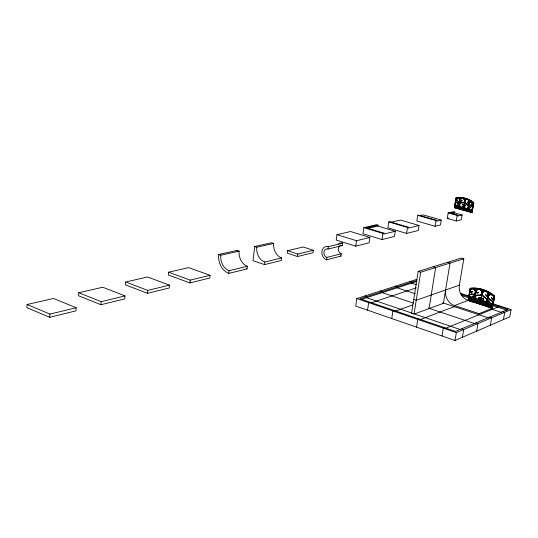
<?xml version="1.0" encoding="UTF-8"?>
<svg xmlns="http://www.w3.org/2000/svg" width="538" height="538" viewBox="0 0 538 538"><rect width="100%" height="100%" fill="white"/><g stroke="black" fill="none" stroke-linecap="round" stroke-linejoin="round"><path stroke-width="0.81" d="M455.282 204.063C454.966 200.701 459.385 203.277 459.842 200.607C460.4 198.327 456.533 197.049 456.116 199.591A0.814 0.706 78.4 0 0 456.688 200.573A0.814 0.706 78.4 0 0 457.542 199.975L457.717 200.022A1.015 0.881 78.4 0 1 456.681 200.768A1.015 0.881 78.4 0 1 455.975 199.544L457.28 198.024M455.451 204.063L456.251 202.362M458.679 202.174L460.01 200.647L459.27 198.583M460.01 200.647L460.03 200.096M469.627 202.201C467.018 205.496 474.98 206.283 471.624 209.437M470.125 202.012C467.872 203.848 470.75 205.751 472.243 206.646M469.351 203.216L469.439 204.238M469.075 296.66L469.748 294.642L471.651 293.896M469.136 295.907L469.237 297.413L470.73 299.222M469.802 298.005L469.338 296.66L469.566 295.349M472.122 209.255L472.613 207.722L472.216 206.653M469.338 296.66L469.365 295.974M471.019 201.757L472.774 202.739L473.07 204.252A0.82 0.72 77.8 0 1 472.256 204.844A0.82 0.72 77.8 0 1 471.678 203.855L471.476 203.808M471.618 293.909C475.33 295.819 476.883 289.821 473.225 288.973M473.965 289.067C475.794 289.995 476.285 292.954 474.415 294.091M487.26 302.511L487.327 301.751A1.399 1.21 67.6 0 1 488.746 300.829A1.399 1.21 67.6 0 1 489.735 302.544L489.479 302.47A1.123 0.975 67.6 0 0 488.692 301.098A1.123 0.975 67.6 0 0 487.522 301.838L487.495 302.524M487.556 301.825L487.966 303.883L489.042 304.905M491.833 300.863C487.811 300.628 486.755 293.526 491.584 294.535M492.707 303.506C493.158 301.233 490.804 300.217 489.25 299.283M464.2 205.893L464.233 205.671A0.814 0.713 77.7 0 1 465.067 205.079A0.814 0.713 77.7 0 1 465.646 206.061L465.821 206.115A1.022 0.888 77.7 0 0 465.101 204.884A1.022 0.888 77.7 0 0 464.059 205.624L464.415 207.466M464.233 205.671L464.913 207.823A2.354 2.051 77.6 0 0 466.897 208.367L467.367 208.139M468.941 202.248L468.255 200.096M469.116 202.295L468.759 200.452M481.1 300.231L481.174 299.377A1.399 1.21 68.1 0 1 482.586 298.456A1.399 1.21 68.1 0 1 483.608 300.157L483.326 300.09A1.116 0.968 68.1 0 0 482.539 298.724A1.116 0.968 68.1 0 0 481.382 299.464L481.369 299.747M485.733 303.002L485.054 303.291A3.221 2.791 68 0 1 482.317 302.403L481.497 301.024L481.416 299.451A1.116 0.968 68.1 0 1 482.573 298.711A1.116 0.968 68.1 0 1 483.359 300.076M487.495 292.86L487.939 295.167A1.123 0.975 68.3 0 1 486.776 295.913A1.123 0.975 68.3 0 1 485.982 294.548L485.733 294.468A1.406 1.217 68.3 0 0 486.729 296.182A1.406 1.217 68.3 0 0 488.181 295.248L488.094 293.526L487.166 292.033A3.517 3.046 68.4 0 0 484.166 291.078L483.46 291.388M481.12 299.74L481.14 299.384A1.399 1.21 68.1 0 1 482.62 298.442A1.399 1.21 68.1 0 1 483.575 300.17M481.154 299.727L481.174 299.377M27.082 304.515L26.9 307.669L49.711 317.292L75.966 310.85L76.188 307.729L53.531 298.476L27.082 304.515L49.92 314.098L76.188 307.729M49.711 317.292L49.92 314.098M78.723 292.726L78.514 295.739L100.956 304.723L124.769 298.886L125.018 295.9L102.751 287.238L78.723 292.726L101.191 301.677L125.018 295.9M100.956 304.723L101.191 301.677M125.684 281.999L125.441 284.884L147.486 293.311L169.188 287.991L169.457 285.14L147.594 276.996L125.684 281.999L147.748 290.399L169.457 285.14M147.486 293.311L147.748 290.399M168.562 272.208L168.3 274.979L189.934 282.907L209.786 278.038L210.069 275.295L188.636 267.628L168.562 272.208L190.21 280.11L210.069 275.295M189.934 282.907L190.21 280.11M228.805 273.371L229.094 270.688A12.771 9.597 76.4 0 1 220.768 255.241L218.636 254.508A15.609 11.728 76.4 0 0 228.805 273.371L247.036 268.899L247.332 266.27A12.509 9.509 76.5 0 1 239.134 251.145L237.023 250.432L218.636 254.508M254.676 246.525L253.048 260.695L264.535 264.609L281.34 260.493L281.65 257.958A12.011 9.348 76.6 0 1 273.694 243.452L271.623 242.773L254.676 246.525L256.76 247.224L273.694 243.452M264.535 264.609L264.837 262.026A12.253 9.428 76.5 0 1 256.76 247.224M287.561 250.674L287.258 253.149L297.487 256.532L313.029 252.719L313.345 250.278L303.21 246.996L287.561 250.674L297.803 254.044L313.345 250.278M297.487 256.532L297.803 254.044M339.478 246.189A4.304 3.47 75.8 0 0 338.449 250.405A4.304 3.47 75.8 0 0 341.26 253.748L340.944 256.088L326.546 259.814L326.862 257.426A4.385 3.504 75.7 0 1 323.91 252.107A4.385 3.504 75.7 0 1 327.985 249.054L342.39 245.516L342.713 243.163A6.765 5.461 75.8 0 0 339.33 243.384M327.985 249.054L328.301 246.653L342.713 243.163M336.956 234.649L336.223 240.035L355.712 246.162L369.108 242.806L369.875 237.46L350.554 231.522L336.956 234.649L356.479 240.721L369.875 237.46M355.712 246.162L356.479 240.721M377.878 226.047L378.006 225.173L376.506 224.723L363.816 227.621L362.948 233.721L382.034 239.571L394.522 236.444L395.295 231.273L377.878 226.047L367.79 228.374M416.896 279.323L356.775 298.556L355.705 306.061L455.007 340.467L509.775 316.842L511.1 309.619L460.589 293.371M367.568 310.17L368.665 302.632L369.956 302.201M382.034 239.571L382.942 233.418L383.957 233.169L383.823 234.064L395.295 231.273M419.041 225.489L408.315 228.105L408.45 227.238L389.741 221.703L388.779 221.918L387.905 227.83L406.594 233.425L418.261 230.499L419.041 225.489L400.514 220.055L390.393 222.382M391.745 318.55L392.908 310.924L394.172 310.48M406.594 233.425L407.501 227.466L408.45 227.238M441.261 220.082L436.715 221.192L436.849 220.358L418.618 215.106L417.73 215.308L416.849 220.99L435.06 226.296L440.481 224.938L441.261 220.082L423.117 214.87L419.263 215.758M411.563 313.284L418.154 271.428L461.409 258.052L463.81 258.785L459.358 285.174A12.535 10.8 69.6 0 0 468.114 300.412L492.391 308.274L479.123 313.661L454.489 305.564A12.804 10.942 69.8 0 1 445.585 289.989M414.031 314.125L420.662 272.221L463.81 258.785M416.553 327.144L417.784 319.438L419.021 318.973M435.06 226.296L435.975 220.567L436.849 220.358M454.603 212.893L462.108 215.005L461.328 219.719L456.237 220.99L447.273 218.435L448.174 212.9L453.312 211.696L454.738 212.093L454.603 212.893L451.019 213.747M454.408 207.688L456.123 197.836A26.443 22.939 75.9 0 1 473.776 202.665L472.102 212.577L454.408 207.688L472.102 212.577M454.509 207.668L456.123 197.836M454.745 206.76L458.867 207.856L454.745 206.76L455.007 205.751L472.256 210.546L471.994 211.562L467.919 210.425L468.181 209.416L467.919 210.425M454.94 205.577L459.062 206.673L454.94 205.577L456.17 198.051L460.528 197.776M456.237 220.99L457.152 215.435L457.972 215.24L457.838 216.047L462.108 215.005M458.766 207.876L459.028 206.868L458.941 207.924C464.919 208.556 463.359 207.944 463.245 209.121M458.961 206.7L460.434 197.796L459.136 206.747L460.622 197.755L465.114 198.455L463.541 207.917L459.136 206.747M458.941 207.924L459.102 206.942M442.021 335.968L443.312 328.18L444.522 327.689M463.44 207.944L465.114 198.455M463.42 209.174L467.838 210.351L463.42 209.174L463.581 208.186M463.615 207.991L465.289 198.502L469.546 200.143L467.939 209.188L463.615 207.991L467.939 209.188M467.737 210.378L467.905 209.39M468.114 209.242L472.29 210.351L468.114 209.242L469.613 200.304L473.568 202.765L469.613 200.304M468.215 209.215L469.714 200.284M454.267 306.895L454.489 305.564L468.114 300.412M472.196 210.371L473.474 202.786M472.008 212.597L473.776 202.665M455.007 340.467L456.338 332.632L511.1 309.619M468.006 300.661L470.252 288.307A36.228 31.029 66.4 0 1 494.63 296.048L492.156 309.599M468.141 300.614L470.252 288.307M468.329 300.251L468.685 298.893L474.227 300.681C475.02 305.456 460.373 295.806 473.998 301.993M468.598 298.684L470.461 288.583L468.598 298.684L474.274 300.419L476.332 288.536L470.326 288.63M468.464 300.204L468.685 298.893M462.391 337.286L463.722 329.532L461.638 328.826M473.864 302.047L474.227 300.681M474.139 300.473L476.332 288.536M474.106 302.121L474.469 300.762L480.4 302.679L480.172 303.99L474.106 302.121L480.172 303.99M474.381 300.547L476.46 288.543L482.653 289.76L480.447 302.417L474.381 300.547L480.447 302.417M474.24 302.074L474.469 300.762M474.516 300.5L476.594 288.496M480.037 304.044L480.4 302.679M480.313 302.464L482.653 289.76M480.279 304.125L480.642 302.753L486.614 304.683L486.379 306.001L480.279 304.125L486.379 306.001M480.555 302.544L482.902 289.841L480.555 302.544L486.655 304.421L488.786 292.356L482.768 289.888M480.414 304.071L480.642 302.753M478.887 315.006L479.123 313.661M476.675 331.126L478 323.526L475.955 322.847M486.244 306.055L486.614 304.683M486.527 304.474L488.786 292.356M486.493 306.135L486.856 304.764L492.492 306.586C493.272 311.401 478.403 301.616 492.257 307.904M486.769 304.548L489.008 292.551L494.348 296.169L492.546 306.317L486.769 304.548L492.546 306.317M486.621 306.082L486.856 304.764M486.903 304.501L489.008 292.551M492.129 307.958L492.492 306.586M492.411 306.371L494.348 296.169M492.142 309.363L494.63 296.048M490.34 325.228L491.665 317.783L489.647 317.124M503.433 319.579L504.758 312.282L502.768 311.636M461.873 200.311L462.075 200.358A1.022 0.888 78.3 0 1 461.032 201.104A1.022 0.888 78.3 0 1 460.32 199.874L460.804 198.771M460.32 199.874L460.494 199.282M462.377 207.13L463.635 205.724A0.814 0.713 77.7 0 0 463.225 204.575A0.814 0.713 77.7 0 0 462.297 205.139L462.095 205.092A1.022 0.888 77.7 0 1 463.279 204.386A1.022 0.888 77.7 0 1 463.81 205.825L463.373 206.679M456.285 199.114L456.143 199.585A0.814 0.706 78.4 0 0 456.708 200.566A0.814 0.706 78.4 0 0 457.515 199.975M455.303 203.512L455.767 202.544M459.815 200.607L459.412 201.494M459.015 205.052L459.183 204.575A0.814 0.706 77.9 0 0 458.618 203.593A0.814 0.706 77.9 0 0 457.784 204.184L457.582 204.144A1.015 0.881 77.9 0 1 458.618 203.398A1.015 0.881 77.9 0 1 459.351 204.622L458.497 205.919M459.17 205.139L459.324 204.622A1.015 0.881 77.9 0 0 458.618 203.398A1.015 0.881 77.9 0 0 457.609 204.137M469.183 203.169L469.338 202.651M479.634 301.253L480.911 299.303L480.811 299.632A1.399 1.21 68.3 0 0 480.104 297.649A1.399 1.21 68.3 0 0 478.47 298.529L478.746 298.597A1.116 0.962 68.3 0 1 479.99 297.918A1.116 0.962 68.3 0 1 480.569 299.491L480.427 299.948M472.411 208.805L472.566 208.287M476.036 291.361L476.702 289.908M476.5 290.722L476.244 291.448A1.116 0.962 69 0 0 477.031 292.813A1.116 0.962 69 0 0 478.181 292.067L478.423 292.141A1.399 1.21 69 0 1 476.984 293.075A1.399 1.21 69 0 1 476.002 291.374L477.287 289.41M480.649 300.09L480.79 299.639A1.399 1.21 68.3 0 0 480.071 297.662A1.399 1.21 68.3 0 0 478.504 298.516M470.656 289.35L470.01 290.628A1.385 1.197 69.4 0 0 470.985 292.329A1.385 1.197 69.4 0 0 472.445 291.381L472.162 291.314A1.11 0.962 69.4 0 1 471.026 292.053A1.11 0.962 69.4 0 1 470.239 290.702L470.474 290.056M475.135 292.954L475.336 292.322M475.384 293.069L475.599 292.383M474.22 298.254L474.455 297.615A1.116 0.962 68.7 0 0 473.669 296.256A1.116 0.962 68.7 0 0 472.525 296.996L472.25 296.929A1.392 1.197 68.7 0 1 473.675 295.994A1.392 1.197 68.7 0 1 474.65 297.702M474.429 298.382L474.684 297.689M488.269 296.418L488.887 295.147M488.706 295.86L488.437 297.198L488.941 298.543M491.624 305.066L492.741 303.493L492.586 302.114M492.714 304.266L493.003 302.813L492.458 301.347M463.231 206.538L463.521 206.074M458.759 205.455L459.042 205.045M476.466 290.728L478.074 289.363A3.215 2.784 68.9 0 1 480.777 290.244L481.624 291.609A2.999 2.596 68.9 0 1 481.086 294.515M480.03 300.554L480.461 299.935M470.441 290.069L471.328 289.128M469.533 295.362L470.42 294.427M474.254 298.24L473.366 299.175L472.108 299.464M474.039 298.96L474.462 298.368M488.672 295.873L490.185 294.696L491.544 294.763M492.129 304.669L492.499 304.138M460.777 198.778L461.227 198.381M460.03 203.297L460.985 202.644L462.64 202.691M462.404 207.123A2.347 2.038 77.8 0 1 460.427 206.572L459.815 205.59A2.186 1.903 77.8 0 1 460.192 203.431L461.046 202.839M460.192 203.431L460.582 203.068M465.41 200.149L466.291 199.551A2.354 2.051 78.1 0 1 468.282 200.089M463.595 202.382L464.012 202.019A2.192 1.903 78.2 0 0 464.368 199.854L463.749 198.865A2.347 2.044 78.2 0 0 461.792 198.32L460.474 199.928A0.814 0.706 78.3 0 0 461.066 200.903A0.814 0.706 78.3 0 0 461.9 200.304M460.057 203.29A2.381 2.071 77.8 0 0 459.667 205.637L460.286 206.726A2.555 2.226 77.8 0 0 462.465 207.312L463.393 206.673M467.34 208.145L467.757 207.782A2.192 1.91 77.6 0 0 468.121 205.617L467.502 204.628M458.78 205.455L457.488 206.027M469.607 202.207L471.57 201.649M472.142 209.248L470.716 209.874L468.84 208.791M475.471 299.888L475.081 299.094A3.262 2.818 68.5 0 1 475.626 295.954L476.944 295.14M476.386 295.685L475.814 296.156A2.993 2.582 68.5 0 0 475.316 299.034L475.679 299.76M483.494 291.374L482.868 291.892A3.275 2.845 68.5 0 0 482.317 295.046L483.911 297.084M477.683 295.066L479.936 295.241L481.12 294.508M480.69 295.214L481.308 294.703M480.064 300.54L478.847 301.287A3.215 2.771 68.5 0 1 476.13 300.406M485.706 303.015L486.278 302.544A3.006 2.603 68 0 0 486.789 299.646L485.323 297.776M486.466 302.739L485.135 303.553A3.51 3.04 68 0 1 482.156 302.591L481.624 301.892M470.622 289.363L472.559 288.597M474.072 298.946L472.135 299.7M489.069 295.328L489.58 294.932M491.759 305.281L492.969 303.566L492.808 302.067M461.2 198.387L461.732 198.125A2.562 2.226 78.2 0 1 463.89 198.717L464.536 199.793A2.387 2.078 78.2 0 1 464.146 202.154L462.626 202.9M468.786 200.445L468.376 199.954A2.569 2.239 78.1 0 0 466.231 199.356L465.269 200.008A2.394 2.085 78.1 0 0 464.899 202.362L465.162 202.947M463.131 202.618L463.621 202.375M462.438 207.318L462.949 207.069M456.224 202.362L456.681 202.16M458.517 205.919L457.502 206.209M470.098 202.019L470.562 201.817M471.651 209.43L470.703 209.699M477.253 289.417L477.993 289.101A3.504 3.033 68.9 0 1 480.972 290.043L481.503 290.742M476.352 295.698L477.024 295.402M479.903 295.254L480.548 294.979M476.991 295.416L480.723 295.207M479.667 301.24L478.934 301.549A3.504 3.02 68.5 0 1 475.969 300.594L475.437 299.895M445.034 328.536L497.616 307.131L497.805 306.082L498.827 305.671M471.295 289.141L472.579 288.839M470.387 294.441L473.077 294.4M473.763 294.347L474.449 294.078M419.553 319.821L454.314 306.626M469.324 300.93L473.487 299.35L473.669 298.314L474.711 297.918M491.658 305.053L490.347 305.349M491.1 305.53L491.793 305.268M414.785 313.849L428.275 308.879M394.737 311.327L412.713 304.952M459.358 285.174L416.224 300.258L413.749 299.431M371.287 302.807L416.358 287.843M416.856 280.493L359.969 298.792L455.437 331.415L508.121 309.404L461.1 294.266M361.321 299.397L416.694 281.509M326.862 257.426L341.26 253.748M447.273 218.435L448.746 218.078M471.994 211.562L468.013 210.398M229.094 270.688L247.332 266.27M264.837 262.026L281.65 257.958M454.738 212.093L450.434 213.109L457.972 215.24M378.006 225.173L366.365 227.843L383.957 233.169M220.768 255.241L239.134 251.145M461.019 202.846L461.557 202.752M462.613 202.698L463.151 202.611M457.253 198.031L459.297 198.576M456.661 202.167L458.706 202.167M470.535 201.824L471.046 201.75M476.91 295.154L479.224 295.322M480.017 295.51L477.731 295.328M473.043 294.407L473.796 294.333M490.367 305.591L491.133 305.517M461.537 202.759L462.653 202.893M457.515 206.027L456.116 205.449L455.471 204.057M457.529 206.202L456.466 205.919M470.723 209.692L469.311 209.114L468.679 207.197A0.82 0.713 77.5 0 1 469.519 206.605A0.82 0.713 77.5 0 1 470.098 207.594M472.525 288.61L473.998 289.054M472.546 288.845L473.258 288.96M471.436 299.336L472.142 299.451M471.402 299.565L472.162 299.686M490.38 305.335L488.43 304.461M489.62 305.45L490.4 305.577M476.46 288.543L482.525 289.807M470.071 207.594L470.273 207.641A1.022 0.894 77.5 0 0 469.56 206.404A1.022 0.894 77.5 0 0 468.511 207.15L468.86 208.784M459.237 206.72L463.541 207.917M459.042 207.903L463.339 209.1M448.174 212.9L457.152 215.435M417.73 215.308L435.975 220.567M388.779 221.918L407.501 227.466M363.816 227.621L382.942 233.418M447.603 262.322L450.037 263.075L443.386 303.311L429.028 308.604L435.666 267.547L433.198 266.774M418.154 271.428L420.662 272.221M491.725 297.521L491.443 297.453A1.406 1.224 67.8 0 0 492.431 299.175A1.406 1.224 67.8 0 0 493.924 298.227M461.712 295.55L507.132 310.204M468.733 298.63L474.274 300.419M480.69 302.49L486.655 304.421M468.558 298.946L474.092 300.735M474.334 300.809L480.266 302.726M480.508 302.807L486.48 304.737M486.722 304.817L492.364 306.64M409.909 281.556L411.718 282.147L411.563 283.17L416.338 284.716M492.27 309.31L491.893 309.283L501.779 312.444M395.504 286.169L397.34 286.767L397.178 287.81L415.45 293.829M442.693 302.8L488.706 317.958M380.5 290.971L382.357 291.589L382.202 292.652L413.379 303.082M428.322 308.079L474.993 323.694M364.851 295.974L366.734 296.613L366.58 297.696L459.896 329.424M412.182 313.493L413.419 313.916M356.775 298.556L456.338 332.632M471.55 201.649L472.915 202.651M470.427 205.442L471.416 205.852M456.56 205.758L457.024 205.953M467.643 204.48L465.639 203.303M467.522 204.622L465.141 202.954M467.058 204.279L465.552 203.445M491.55 294.548L493.447 295.987L493.891 298.234A1.406 1.224 67.8 0 1 492.431 299.175A1.406 1.224 67.8 0 1 491.47 297.44M491.51 294.777L492.781 295.517M489.95 299.585L491.988 300.702M488.907 305.12L489.654 305.436M471.47 299.323L469.768 298.018M470.696 299.236L471.429 299.552M485.464 297.534L483.373 296.364M485.357 297.763L483.211 296.552M488.881 292.598L494.22 296.216M456.009 205.577L456.486 205.913M492.169 295.073L493.252 296.095M489.983 299.572L488.907 298.556M467.132 204.104L468.289 205.563A2.387 2.085 77.6 0 1 467.899 207.924L466.937 208.569A2.562 2.233 77.6 0 1 464.798 207.964L464.388 207.473M488.275 304.622L488.941 305.107M485.431 297.548L487.025 299.585M484.018 296.855L482.889 295.725M471.739 206.33L472.082 206.74M455.814 205.039L456.143 205.449M455.652 205.133L456.036 205.57M491.954 300.715L492.492 301.334M488.309 304.609L487.293 302.497M474.59 289.558L475.599 291.65M474.442 289.72L475.363 291.636M469.613 298.113L470.111 298.731M463.87 198.724L464.254 199.221M465.666 203.303L465.047 202.315A2.192 1.917 78.1 0 1 465.431 200.143M459.929 206.222L460.313 206.72M487.522 292.847L487.004 292.215A3.228 2.798 68.4 0 0 484.254 291.347L483.063 292.087A3.006 2.609 68.5 0 0 482.552 294.985L482.916 295.712M480.938 290.056L481.86 291.549A3.268 2.825 68.9 0 1 481.275 294.716M480.811 290.231L481.295 290.87M481.86 301.751L482.351 302.39M482.183 302.578L481.133 300.217M475.646 299.774L476.164 300.399M472.889 202.658L473.245 204.299A1.022 0.894 77.8 0 1 472.216 205.039A1.022 0.894 77.8 0 1 471.496 203.808M472.754 202.745L473.09 203.741M469.277 204.285L469.533 204.803M459.492 199.114L459.728 199.591M455.673 205.126L455.309 204.057M493.218 296.108L493.655 298.16A1.123 0.982 67.8 0 1 492.485 298.906A1.123 0.982 67.8 0 1 491.692 297.534M487.677 303.21L488 303.869M487.462 303.257L487.805 303.977M468.006 204.985L468.268 205.57M464.106 199.322L464.341 199.854M486.628 298.792L486.991 299.599A3.275 2.831 68 0 1 486.439 302.753M486.426 298.92L486.755 299.659A3.006 2.603 68 0 1 486.244 302.558M488.47 297.184L488.618 297.884M488.235 297.171L488.396 297.931M487.825 293.6L487.973 294.387M468.854 201.091L468.961 202.241A0.82 0.713 78 0 1 468.121 202.839A0.82 0.713 78 0 1 467.549 201.858L467.347 201.811A1.022 0.894 78 0 0 468.094 203.041A1.022 0.894 78 0 0 469.143 202.295M481.382 300.231L481.53 301.011M482.586 294.972A3.006 2.609 68.5 0 1 483.097 292.073M478.746 298.597A1.116 0.962 68.3 0 1 480.024 297.904A1.116 0.962 68.3 0 1 480.602 299.478M482.351 295.032A3.275 2.845 68.5 0 1 482.902 291.878M475.115 299.081A3.262 2.818 68.5 0 1 475.659 295.947M475.35 299.02A2.993 2.582 68.4 0 1 475.848 296.142M470.044 290.614A1.385 1.197 69.4 0 0 471.019 292.316A1.385 1.197 69.4 0 0 472.411 291.394M472.196 291.3A1.11 0.962 69.4 0 1 471.059 292.047A1.11 0.962 69.4 0 1 470.273 290.688M470.118 288.361A36.234 31.029 66.4 0 1 494.503 296.102M477.959 289.114A3.504 3.033 68.9 0 1 480.938 290.056M472.492 297.003A1.116 0.962 68.7 0 1 473.642 296.263A1.116 0.962 68.7 0 1 474.422 297.628M456.022 197.856A26.449 22.939 75.9 0 1 473.675 202.685M466.204 199.363A2.569 2.239 78.1 0 1 468.376 199.954M457.69 200.028A1.015 0.881 78.4 0 1 456.661 200.775A1.015 0.881 78.4 0 1 455.948 199.544M339.767 245.947A4.304 3.47 75.8 0 1 340.406 245.584M341.838 245.395A4.304 3.47 75.8 0 1 342.39 245.516M326.546 259.814A6.893 5.508 75.7 0 1 321.906 251.448A6.893 5.508 75.7 0 1 328.301 246.653M340.944 256.088A6.765 5.461 75.8 0 1 340.372 255.873M338.355 244.023A6.765 5.461 75.8 0 1 338.584 243.835M247.036 268.899A15.286 11.628 76.5 0 1 246.579 268.731M236.969 251.004A15.286 11.628 76.5 0 1 237.023 250.432"/></g></svg>
